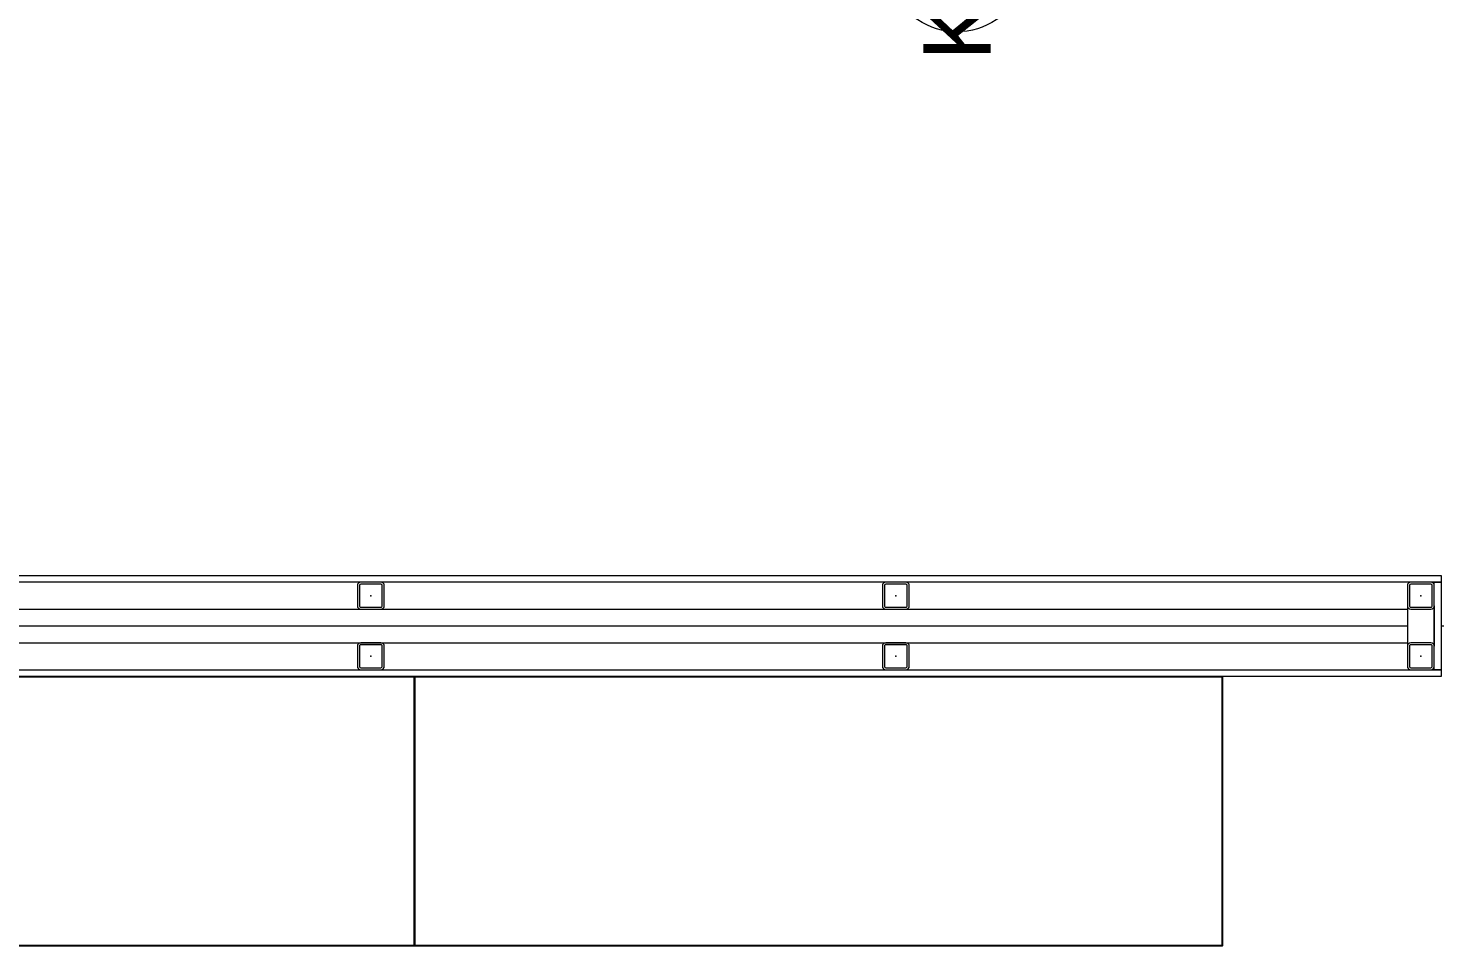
# Model space of a CAD drawing. Extents: x -1286 to 34975, y -230 to 6637.
# Drawn here: x 17243 to 17453.2, y 3072.5 to 3208.8 of the extents above; entities that cross this region are included whole.
import ezdxf
from ezdxf.enums import TextEntityAlignment as Align

# ---------------------------------------------------------------- set-up
doc = ezdxf.new("R2010")
doc.units = 0
doc.header["$LTSCALE"] = 20
doc.layers.get('0').update_dxf_attribs({"color": 9, "lineweight": 9})
for name, color, linetype, lineweight in [('05', 9, 'Continuous', 9), ('06D', 9, 'Continuous', 9), ('10', 9, 'Continuous', 9), ('11', 9, 'Continuous', 9), ('22', 8, 'Continuous', 9), ('33', 9, 'BATTING', 9)]:
    doc.layers.add(name, color=color, linetype=linetype, lineweight=lineweight)
doc.styles.add('Arial', font='arial.ttf', dxfattribs={"height": 2.5})
doc.linetypes.add('BATTING', pattern='A,0.0001,-0.1,[134,ltypeshp.shx,S=0.1,R=0,X=-0.1,Y=0],-0.2,[134,ltypeshp.shx,S=0.1,R=180,X=0.1,Y=0],-0.1', length=0.4001)

# ---------------------------------------------------------------- blocks, each defined once
blk = doc.blocks.new('0_doorno')
blk.add_lwpolyline([(4.5, 0), (12.5, 0)])
blk.add_ellipse((0, 0), major_axis=(-4.5, 0), ratio=0.666667)
at = {"style": 'Arial'}
blk.add_attdef('YUKSEKLIK', text='', height=2, dxfattribs=at).set_placement((5, 5.9), align=Align.TOP_LEFT)
blk.add_attdef('KAPINO', text='', height=1.4, dxfattribs=at).set_placement((-0.019, -0.035), align=Align.MIDDLE)
blk.add_attdef('GENISLIK', text='', height=2, dxfattribs=at).set_placement((5, -1.895), align=Align.BOTTOM_LEFT)
blk = doc.blocks.new('Prf-40x40')
for points in [[(1.5, -2), (-1.5, -2, -0.414214), (-2, -1.5), (-2, 1.5, -0.414214), (-1.5, 2), (1.5, 2, -0.414214), (2, 1.5), (2, -1.5, -0.414214)], [(1.5, -1.7), (-1.5, -1.7, -0.414214), (-1.7, -1.5), (-1.7, 1.5, -0.414214), (-1.5, 1.7), (1.5, 1.7, -0.414214), (1.7, 1.5), (1.7, -1.5, -0.414214)]]:
    blk.add_lwpolyline(points, format="xyb", close=True)
blk.add_point((0, 0))
blk = doc.blocks.new('m-çalışma dolap modül')
at = {"lineweight": -3, "ltscale": 0.5}
blk.add_lwpolyline([(0, 40), (120, 40), (120, 0), (0, 0)], close=True, dxfattribs=at)

msp = doc.modelspace()

# ---------------------------------------------------------------- linework, layer by layer
at = {"layer": '06D'}
for points in [[(17447.84, 3123), (17447.84, 3117)], [(17451.84, 3123), (17451.84, 3117)], [(17215.84, 3122.5), (17447.84, 3122.5)], [(17215.84, 3117.5), (17447.84, 3117.5)]]:
    msp.add_lwpolyline(points, dxfattribs=at)
at = {"layer": '11'}
for points in [[(17215.84, 3127.5), (17452.84, 3127.5), (17452.84, 3126.5), (17215.84, 3126.5), (17215.84, 3127.5)], [(17215.84, 3113.5), (17452.84, 3113.5), (17452.84, 3112.5), (17215.84, 3112.5), (17215.84, 3113.5)]]:
    msp.add_lwpolyline(points, dxfattribs=at)
msp.add_lwpolyline([(17452.84, 3113.5), (17451.84, 3113.5), (17451.84, 3126.5), (17452.84, 3126.5)], close=True, dxfattribs=at)
at = {"layer": '33', "ltscale": 0.3}
for points in [[(17215.84, 3120), (17447.84, 3120)], [(17452.84, 3120), (17453.24, 3120)]]:
    msp.add_lwpolyline(points, dxfattribs=at)

# ---------------------------------------------------------------- block references
at = {"layer": '05', "lineweight": -3}
for p in [(17180.31, 3072.5), (17300.31, 3072.5)]:
    msp.add_blockref('m-çalışma dolap modül', p, dxfattribs=at)
at = {"layer": '10', "xscale": -1}
for p in [(17293.84, 3124.5), (17371.84, 3124.5), (17449.84, 3124.5), (17293.84, 3115.5), (17371.84, 3115.5), (17449.84, 3115.5)]:
    msp.add_blockref('Prf-40x40', p, dxfattribs=at)
at = {"layer": '22'}
ref = msp.add_blockref('0_doorno', (17380.93, 3230.78), dxfattribs=dict(at, xscale=5, yscale=5, zscale=5, rotation=90))
ref.add_attrib('KAPINO', 'K-AH-01', dxfattribs={"layer": '0', "height": 10, "rotation": 90, "style": 'Arial'}).set_placement((17380.93, 3230.78), align=Align.MIDDLE)
ref.add_attrib('GENISLIK', '90', dxfattribs={"layer": '0', "height": 10, "rotation": 90, "style": 'Arial'}).set_placement((17380.93, 3263.15), align=Align.BOTTOM_LEFT)
ref.add_attrib('YUKSEKLIK', '220', dxfattribs={"layer": '0', "height": 10, "rotation": 90, "style": 'Arial'}).set_placement((17383.43, 3255.55), align=Align.TOP_LEFT)

doc.saveas('drawing.dxf')
